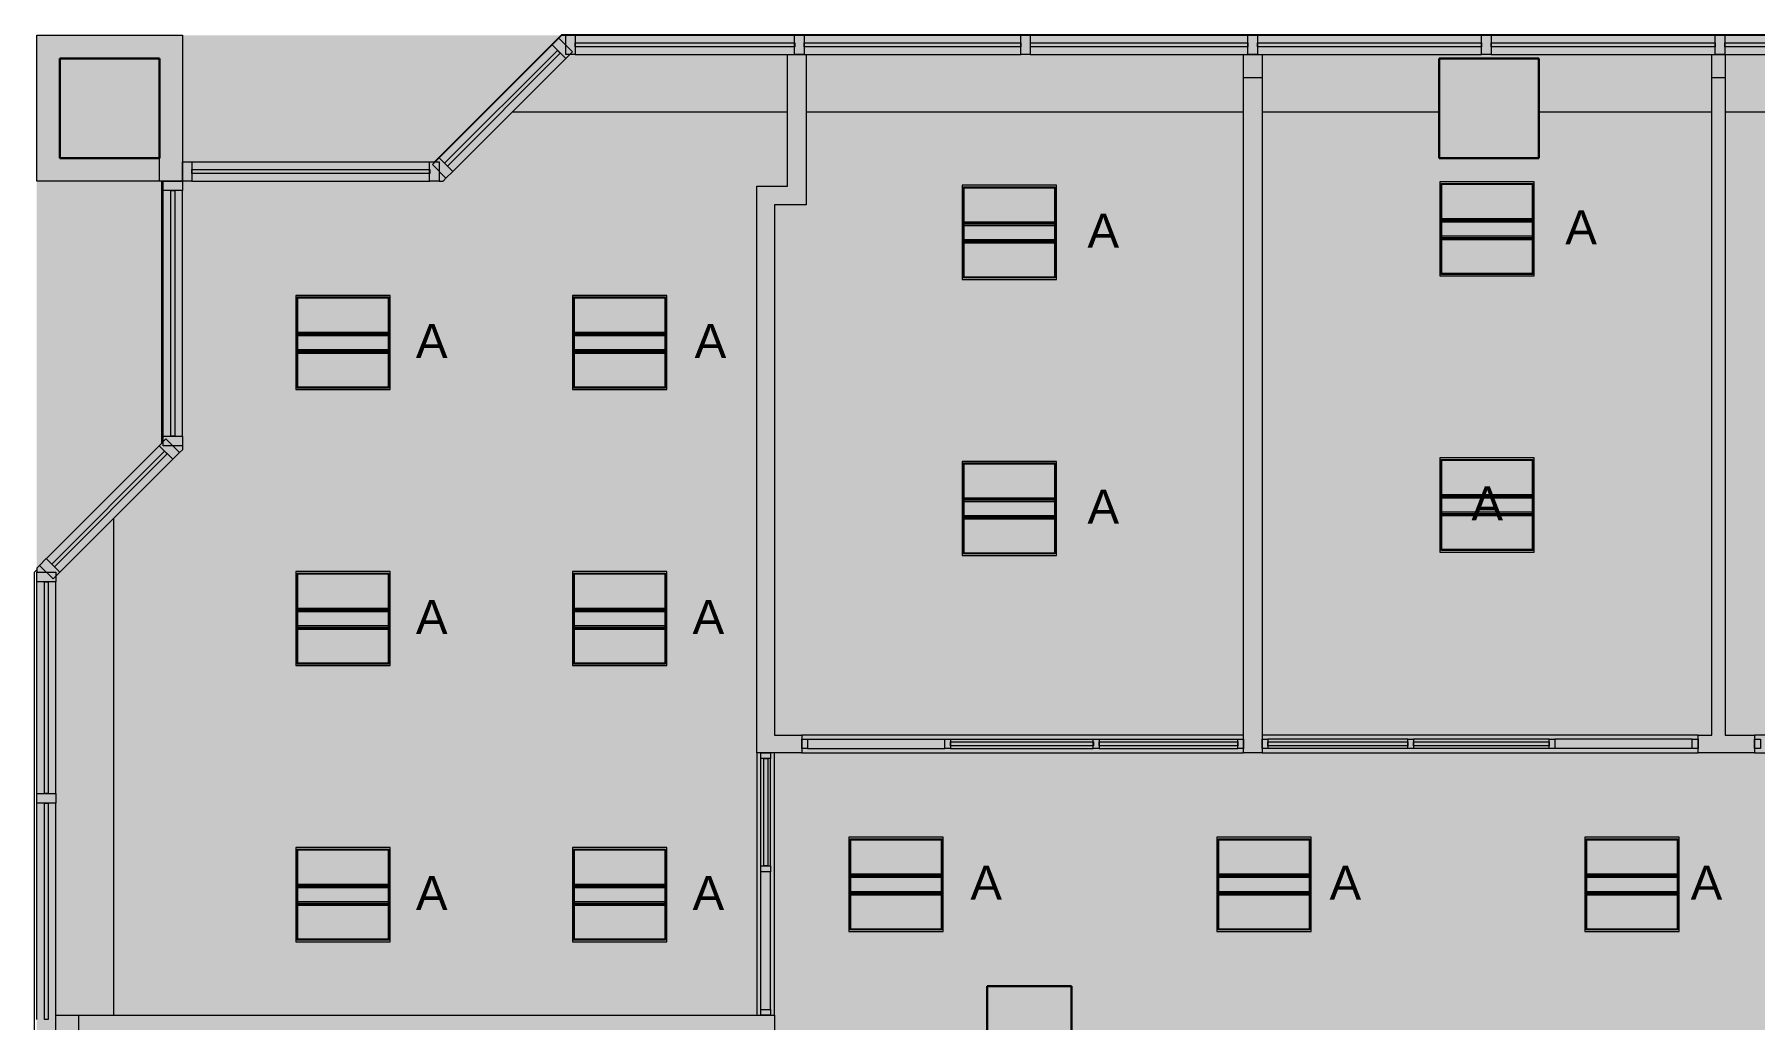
# Model space of a CAD drawing. Header units: inches. Extents: x -1196 to 1003, y -7097 to -4899.
# Drawn here: x -1195.7 to -746.8, y -5156 to -4899 of the extents above; entities that cross this region are included whole.
import ezdxf

# ---------------------------------------------------------------- set-up
doc = ezdxf.new("R2010")
doc.units = ezdxf.units.IN
doc.header["$MEASUREMENT"] = 0
for name, color, linetype, lineweight in [('A-CLNG', 13, 'Continuous', 13), ('A-DETL-GENF', 92, 'Continuous', 9), ('A-FLOR', 192, 'Continuous', 13), ('A-GLAZ-CURT', 52, 'Continuous', 9), ('A-GLAZ-CWMG', 51, 'Continuous', 9), ('A-WALL', 113, 'Continuous', 9), ('E-LITE-EQPM', 33, 'Continuous', 9), ('E-LITE-EQPM-IDEN', 33, 'Continuous', 9), ('I-WALL', 2, 'Continuous', 9), ('S-COLS', 52, 'Continuous', 9)]:
    doc.layers.add(name, color=color, linetype=linetype, lineweight=lineweight)
doc.styles.add('Arial', font='arial.ttf', dxfattribs={"height": 8.851796})

# ---------------------------------------------------------------- blocks, each defined once
blk = doc.blocks.new('Concrete-Rectangular-Column - 24 X 24-5087837-FIRST FLOOR RCP')
at = {"layer": 'S-COLS', "lineweight": 30}
for p, q in [((-11, 11), (11, 11)), ((-11, -11), (-11, 11)), ((11, 11), (11, -11)), ((11, -11), (-11, -11))]:
    blk.add_line(p, q, dxfattribs=at)
blk = doc.blocks.new('Concrete-Rectangular-Column - 24 X 22-5089889-FIRST FLOOR RCP')
at = {"layer": 'S-COLS', "lineweight": 30}
for p, q in [((-13, 13), (13, 13)), ((-13, -13), (-13, 13)), ((13, 13), (13, -13)), ((13, -13), (-13, -13))]:
    blk.add_line(p, q, dxfattribs=at)
blk = doc.blocks.new('System Panel - Glazed-5269469-FIRST FLOOR RCP')
at = {"layer": 'A-GLAZ-CURT', "lineweight": 13}
for p, q in [((-20.83, -0.5), (-20.83, 0.5)), ((-20.83, 0.5), (20.83, 0.5)), ((20.83, 0.5), (20.83, -0.5)), ((20.83, -0.5), (-20.83, -0.5))]:
    blk.add_line(p, q, dxfattribs=at)
blk = doc.blocks.new('System Panel - Glazed-5269535-FIRST FLOOR RCP')
at = {"layer": 'A-GLAZ-CURT', "lineweight": 13}
for p, q in [((-32.02, -0.5), (-32.02, 0.5)), ((-32.02, 0.5), (32.02, 0.5)), ((32.02, 0.5), (32.02, -0.5)), ((32.02, -0.5), (-32.02, -0.5))]:
    blk.add_line(p, q, dxfattribs=at)
blk = doc.blocks.new('System Panel - Glazed-5271167-FIRST FLOOR RCP')
at = {"layer": 'A-GLAZ-CURT', "lineweight": 13}
for p, q in [((-31.02, -0.5), (-31.02, 0.5)), ((-31.02, 0.5), (31.02, 0.5)), ((31.02, 0.5), (31.02, -0.5)), ((31.02, -0.5), (-31.02, -0.5))]:
    blk.add_line(p, q, dxfattribs=at)
blk = doc.blocks.new('System Panel - Glazed-V5-FIRST FLOOR RCP')
at = {"layer": 'A-GLAZ-CURT', "lineweight": 13}
for p, q in [((-28.625, -0.5), (-28.625, 0.5)), ((-28.625, 0.5), (28.625, 0.5)), ((28.625, 0.5), (28.625, -0.5)), ((28.625, -0.5), (-28.625, -0.5))]:
    blk.add_line(p, q, dxfattribs=at)
blk = doc.blocks.new('Rectangular Mullion - 2_5_ x 5_ rectangular-5269406-FIRST FLOOR RCP')
at = {"layer": 'A-GLAZ-CWMG', "lineweight": 20}
for p, q in [((-2.5, 2.5), (0, 2.5)), ((-2.5, -2.5), (-2.5, 2.5)), ((0, 2.5), (0, -2.5)), ((0, -2.5), (-2.5, -2.5))]:
    blk.add_line(p, q, dxfattribs=at)
blk = doc.blocks.new('Rectangular Mullion - 2_5_ x 5_ rectangular-5269405-FIRST FLOOR RCP')
at = {"layer": 'A-GLAZ-CWMG', "lineweight": 20}
for p, q in [((0, 2.5), (-2.5, 2.5)), ((-2.5, 2.5), (-2.5, -2.5)), ((0, -2.5), (0, 2.5)), ((-2.5, -2.5), (0, -2.5))]:
    blk.add_line(p, q, dxfattribs=at)
blk = doc.blocks.new('Rectangular Mullion - 2_5_ x 5_ rectangular-4881012-FIRST FLOOR RCP')
at = {"layer": 'A-GLAZ-CWMG'}
for p, q in [((-95.1, -4905.31), (-65.63, -4934.78)), ((-91.56, -4901.78), (-62.1, -4931.24))]:
    blk.add_line(p, q, dxfattribs=at)
blk = doc.blocks.new('Rectangular Mullion - 2_5_ x 5_ rectangular-4881016-FIRST FLOOR RCP')
at = {"layer": 'A-GLAZ-CWMG'}
for p, q in [((-59.6, -4932.28), (2.44, -4932.28)), ((-59.6, -4937.28), (2.44, -4937.28))]:
    blk.add_line(p, q, dxfattribs=at)
blk = doc.blocks.new('Rectangular Mullion - 2_5_ x 5_ rectangular-4881059-FIRST FLOOR RCP')
at = {"layer": 'A-GLAZ-CWMG'}
for p, q in [((-1162.06, -5003.81), (-1162.06, -4939.78)), ((-1157.06, -5003.81), (-1157.06, -4939.78))]:
    blk.add_line(p, q, dxfattribs=at)
blk = doc.blocks.new('Rectangular Mullion - 2_5_ x 5_ rectangular-4899277-FIRST FLOOR RCP')
at = {"layer": 'A-GLAZ-CWMG'}
for p, q in [((-1195.06, -5097.03), (-1195.06, -5041.81)), ((-1190.06, -5097.03), (-1190.06, -5041.81))]:
    blk.add_line(p, q, dxfattribs=at)
blk = doc.blocks.new('System Panel - Glazed-5269407-FIRST FLOOR RCP')
at = {"layer": 'A-GLAZ-CURT', "lineweight": 13}
for p, q in [((-28.25, -0.5), (-28.25, 0.5)), ((-28.25, 0.5), (28.25, 0.5)), ((28.25, 0.5), (28.25, -0.5)), ((28.25, -0.5), (-28.25, -0.5))]:
    blk.add_line(p, q, dxfattribs=at)
blk = doc.blocks.new('Rectangular Mullion - 2_5_ x 5_ rectangular-4899242-FIRST FLOOR RCP')
at = {"layer": 'A-GLAZ-CWMG'}
for p, q in [((-1054.53, -4899.28), (-997.28, -4899.28)), ((-1054.53, -4904.28), (-999.13, -4904.28))]:
    blk.add_line(p, q, dxfattribs=at)
blk = doc.blocks.new('System Panel - Glazed-5271093-FIRST FLOOR RCP')
at = {"layer": 'A-GLAZ-CURT', "lineweight": 13}
for p, q in [((-28.375, -0.5), (-28.375, 0.5)), ((-28.375, 0.5), (28.375, 0.5)), ((28.375, 0.5), (28.375, -0.5)), ((28.375, -0.5), (-28.375, -0.5))]:
    blk.add_line(p, q, dxfattribs=at)
blk = doc.blocks.new('Rectangular Mullion - 2_5_ x 5_ rectangular-4899281-FIRST FLOOR RCP')
at = {"layer": 'A-GLAZ-CWMG'}
for p, q in [((-994.78, -4899.28), (-938.28, -4899.28)), ((-994.26, -4904.28), (-938.28, -4904.28))]:
    blk.add_line(p, q, dxfattribs=at)
blk = doc.blocks.new('System Panel - Glazed-5271094-FIRST FLOOR RCP')
at = {"layer": 'A-GLAZ-CURT', "lineweight": 13}
for p, q in [((-29.25, -0.5), (-29.25, 0.5)), ((-29.25, 0.5), (29.25, 0.5)), ((29.25, 0.5), (29.25, -0.5)), ((29.25, -0.5), (-29.25, -0.5))]:
    blk.add_line(p, q, dxfattribs=at)
blk = doc.blocks.new('Rectangular Mullion - 2_5_ x 5_ rectangular-4899311-FIRST FLOOR RCP')
at = {"layer": 'A-GLAZ-CWMG'}
for p, q in [((-935.78, -4899.28), (-879.03, -4899.28)), ((-935.78, -4904.28), (-880.15, -4904.28))]:
    blk.add_line(p, q, dxfattribs=at)
blk = doc.blocks.new('Rectangular Mullion - 2_5_ x 5_ rectangular-4899080-FIRST FLOOR RCP')
at = {"layer": 'A-GLAZ-CWMG'}
for p, q in [((-876.53, -4899.28), (-818.03, -4899.28)), ((-875.28, -4904.28), (-818.03, -4904.28))]:
    blk.add_line(p, q, dxfattribs=at)
blk = doc.blocks.new('System Panel - Glazed-5271095-FIRST FLOOR RCP')
at = {"layer": 'A-GLAZ-CURT', "lineweight": 13}
for p, q in [((-29.125, -0.5), (-29.125, 0.5)), ((-29.125, 0.5), (29.125, 0.5)), ((29.125, 0.5), (29.125, -0.5)), ((29.125, -0.5), (-29.125, -0.5))]:
    blk.add_line(p, q, dxfattribs=at)
blk = doc.blocks.new('Rectangular Mullion - 2_5_ x 5_ rectangular-V15-FIRST FLOOR RCP')
at = {"layer": 'A-GLAZ-CWMG'}
for p, q in [((-815.53, -4899.28), (-757.03, -4899.28)), ((-815.53, -4904.28), (-757.92, -4904.28))]:
    blk.add_line(p, q, dxfattribs=at)
blk = doc.blocks.new('Rectangular Mullion - 2_5_ x 5_ rectangular-4899085-FIRST FLOOR RCP')
at = {"layer": 'A-GLAZ-CWMG'}
for p, q in [((-754.53, -4899.28), (-696.28, -4899.28)), ((-754.42, -4904.28), (-696.28, -4904.28))]:
    blk.add_line(p, q, dxfattribs=at)
blk = doc.blocks.new('System Panel - Glazed-5269410-FIRST FLOOR RCP')
at = {"layer": 'A-GLAZ-CURT', "lineweight": 13}
for p, q in [((-28.23, -0.5), (-28.23, 0.5)), ((-28.23, 0.5), (28.23, 0.5)), ((28.23, 0.5), (28.23, -0.5)), ((28.23, -0.5), (-28.23, -0.5))]:
    blk.add_line(p, q, dxfattribs=at)
blk = doc.blocks.new('System Panel - Glazed-5269411-FIRST FLOOR RCP')
at = {"layer": 'A-GLAZ-CURT', "lineweight": 13}
for p, q in [((-27.61, -0.5), (-27.61, 0.5)), ((-27.61, 0.5), (27.61, 0.5)), ((27.61, 0.5), (27.61, -0.5)), ((27.61, -0.5), (-27.61, -0.5))]:
    blk.add_line(p, q, dxfattribs=at)
blk = doc.blocks.new('Rectangular Mullion - 2_5_ x 5_ rectangular-4899287-FIRST FLOOR RCP')
at = {"layer": 'A-GLAZ-CWMG'}
for p, q in [((-1195.06, -5155.99), (-1195.06, -5099.53)), ((-1190.06, -5154.83), (-1190.06, -5099.53))]:
    blk.add_line(p, q, dxfattribs=at)
blk = doc.blocks.new('Rectangular Mullion - 2_5_ x 5_ rectangular-5269403-FIRST FLOOR RCP')
at = {"layer": 'A-GLAZ-CWMG', "lineweight": 20}
for p, q in [((1.25, 2.5), (-1.25, 2.5)), ((-1.25, 2.5), (-1.25, -2.5)), ((1.25, -2.5), (1.25, 2.5)), ((-1.25, -2.5), (1.25, -2.5))]:
    blk.add_line(p, q, dxfattribs=at)
blk = doc.blocks.new('Rectangular Mullion - 1_5_ x 2_5_ rectangular-5299773-FIRST FLOOR RCP')
at = {"layer": 'A-GLAZ-CWMG', "lineweight": 20}
for p, q in [((-1.5, 1.25), (0, 1.25)), ((-1.5, -1.25), (-1.5, 1.25)), ((0, 1.25), (0, -1.25)), ((0, -1.25), (-1.5, -1.25))]:
    blk.add_line(p, q, dxfattribs=at)
blk = doc.blocks.new('System Panel - Glazed-5266790-FIRST FLOOR RCP')
at = {"layer": 'A-GLAZ-CURT', "lineweight": 13}
for p, q in [((-17.6875, -0.5), (-17.6875, 0.5)), ((-17.6875, 0.5), (17.6875, 0.5)), ((17.6875, 0.5), (17.6875, -0.5)), ((17.6875, -0.5), (-17.6875, -0.5))]:
    blk.add_line(p, q, dxfattribs=at)
blk = doc.blocks.new('System Panel - Glazed-4931236-FIRST FLOOR RCP')
at = {"layer": 'A-GLAZ-CURT', "lineweight": 13}
for p, q in [((-18.24, -0.5), (-18.24, 0.5)), ((-18.24, 0.5), (18.24, 0.5)), ((18.24, 0.5), (18.24, -0.5)), ((18.24, -0.5), (-18.24, -0.5))]:
    blk.add_line(p, q, dxfattribs=at)
blk = doc.blocks.new('Rectangular Mullion - 1_5_ x 2_5_ rectangular-5299767-FIRST FLOOR RCP')
at = {"layer": 'A-GLAZ-CWMG', "lineweight": 20}
for p, q in [((-1.5, 1.25), (0, 1.25)), ((-1.5, -1.25), (-1.5, 1.25)), ((0, 1.25), (0, -1.25)), ((0, -1.25), (-1.5, -1.25))]:
    blk.add_line(p, q, dxfattribs=at)
blk = doc.blocks.new('Rectangular Mullion - 1_5_ x 2_5_ rectangular-5299765-FIRST FLOOR RCP')
at = {"layer": 'A-GLAZ-CWMG', "lineweight": 20}
for p, q in [((0.75, 1.25), (-0.75, 1.25)), ((-0.75, 1.25), (-0.75, -1.25)), ((0.75, -1.25), (0.75, 1.25)), ((-0.75, -1.25), (0.75, -1.25))]:
    blk.add_line(p, q, dxfattribs=at)
blk = doc.blocks.new('Rectangular Mullion - 1_5_ x 2_5_ rectangular-4931234-FIRST FLOOR RCP')
at = {"layer": 'A-GLAZ-CWMG'}
for p, q in [((-837.3, -5082.83), (-873.78, -5082.83)), ((-837.3, -5085.33), (-873.78, -5085.33))]:
    blk.add_line(p, q, dxfattribs=at)
blk = doc.blocks.new('Rectangular Mullion - 1_5_ x 2_5_ rectangular-5266786-FIRST FLOOR RCP')
at = {"layer": 'A-GLAZ-CWMG'}
for p, q in [((-563.46, -5082.83), (-598.84, -5082.83)), ((-563.46, -5085.33), (-598.84, -5085.33))]:
    blk.add_line(p, q, dxfattribs=at)
blk = doc.blocks.new('Rectangular Mullion - 1_5_ x 2_5_ rectangular-5266787-FIRST FLOOR RCP')
at = {"layer": 'A-GLAZ-CWMG'}
for p, q in [((-526.09, -5082.83), (-561.96, -5082.83)), ((-526.09, -5085.33), (-561.96, -5085.33))]:
    blk.add_line(p, q, dxfattribs=at)
blk = doc.blocks.new('Rectangular Mullion - 1_5_ x 2_5_ rectangular-5299768-FIRST FLOOR RCP')
at = {"layer": 'A-GLAZ-CWMG', "lineweight": 20}
for p, q in [((0, 1.25), (-1.5, 1.25)), ((-1.5, 1.25), (-1.5, -1.25)), ((0, -1.25), (0, 1.25)), ((-1.5, -1.25), (0, -1.25))]:
    blk.add_line(p, q, dxfattribs=at)
blk = doc.blocks.new('Rectangular Mullion - 1_5_ x 2_5_ rectangular-5266208-FIRST FLOOR RCP')
at = {"layer": 'A-GLAZ-CWMG'}
for p, q in [((-993.93, -5082.83), (-958.09, -5082.83)), ((-993.93, -5085.33), (-958.09, -5085.33))]:
    blk.add_line(p, q, dxfattribs=at)
blk = doc.blocks.new('Rectangular Mullion - 1_5_ x 2_5_ rectangular-5267472-FIRST FLOOR RCP')
at = {"layer": 'A-GLAZ-CWMG'}
for p, q in [((-956.59, -5082.83), (-919.34, -5082.83)), ((-956.59, -5085.33), (-919.34, -5085.33))]:
    blk.add_line(p, q, dxfattribs=at)
blk = doc.blocks.new('Rectangular Mullion - 1_5_ x 2_5_ rectangular-4930081-FIRST FLOOR RCP')
at = {"layer": 'A-GLAZ-CWMG'}
for p, q in [((-917.84, -5082.83), (-881.65, -5082.83)), ((-917.84, -5085.33), (-881.65, -5085.33))]:
    blk.add_line(p, q, dxfattribs=at)
blk = doc.blocks.new('System Panel - Glazed-5267475-FIRST FLOOR RCP')
at = {"layer": 'A-GLAZ-CURT', "lineweight": 13}
for p, q in [((-18.625, -0.5), (-18.625, 0.5)), ((-18.625, 0.5), (18.625, 0.5)), ((18.625, 0.5), (18.625, -0.5)), ((18.625, -0.5), (-18.625, -0.5))]:
    blk.add_line(p, q, dxfattribs=at)
blk = doc.blocks.new('System Panel - Glazed-4930083-FIRST FLOOR RCP')
at = {"layer": 'A-GLAZ-CURT', "lineweight": 13}
for p, q in [((-18.09375, -0.5), (-18.09375, 0.5)), ((-18.09375, 0.5), (18.09375, 0.5)), ((18.09375, 0.5), (18.09375, -0.5)), ((18.09375, -0.5), (-18.09375, -0.5))]:
    blk.add_line(p, q, dxfattribs=at)
blk = doc.blocks.new('Rectangular Mullion - 1_5_ x 2_5_ rectangular-5299771-FIRST FLOOR RCP')
at = {"layer": 'A-GLAZ-CWMG', "lineweight": 20}
for p, q in [((0.75, 1.25), (-0.75, 1.25)), ((-0.75, 1.25), (-0.75, -1.25)), ((0.75, -1.25), (0.75, 1.25)), ((-0.75, -1.25), (0.75, -1.25))]:
    blk.add_line(p, q, dxfattribs=at)
blk = doc.blocks.new('Rectangular Mullion - 1_5_ x 2_5_ rectangular-5299774-FIRST FLOOR RCP')
at = {"layer": 'A-GLAZ-CWMG', "lineweight": 20}
for p, q in [((0, 1.25), (-1.5, 1.25)), ((-1.5, 1.25), (-1.5, -1.25)), ((0, -1.25), (0, 1.25)), ((-1.5, -1.25), (0, -1.25))]:
    blk.add_line(p, q, dxfattribs=at)
blk = doc.blocks.new('Rectangular Mullion - 1_5_ x 2_5_ rectangular-5267800-FIRST FLOOR RCP')
at = {"layer": 'A-GLAZ-CWMG'}
for p, q in [((-1006.07, -5115.92), (-1006.07, -5087.89)), ((-1003.57, -5115.92), (-1003.57, -5087.89))]:
    blk.add_line(p, q, dxfattribs=at)
blk = doc.blocks.new('Rectangular Mullion - 1_5_ x 2_5_ rectangular-5299798-FIRST FLOOR RCP')
at = {"layer": 'A-GLAZ-CWMG', "lineweight": 20}
for p, q in [((-1.5, 1.25), (0, 1.25)), ((-1.5, -1.25), (-1.5, 1.25)), ((0, 1.25), (0, -1.25)), ((0, -1.25), (-1.5, -1.25))]:
    blk.add_line(p, q, dxfattribs=at)
blk = doc.blocks.new('Rectangular Mullion - 1_5_ x 2_5_ rectangular-5267801-FIRST FLOOR RCP')
at = {"layer": 'A-GLAZ-CWMG'}
for p, q in [((-1006.07, -5153.33), (-1006.07, -5117.42)), ((-1003.57, -5153.33), (-1003.57, -5117.42))]:
    blk.add_line(p, q, dxfattribs=at)
blk = doc.blocks.new('System Panel - Glazed-5267805-FIRST FLOOR RCP')
at = {"layer": 'A-GLAZ-CURT', "lineweight": 13}
for p, q in [((-14.02, -0.5), (-14.02, 0.5)), ((-14.02, 0.5), (14.02, 0.5)), ((14.02, 0.5), (14.02, -0.5)), ((14.02, -0.5), (-14.02, -0.5))]:
    blk.add_line(p, q, dxfattribs=at)
blk = doc.blocks.new('Rectangular Mullion - 1_5_ x 2_5_ rectangular-5299799-FIRST FLOOR RCP')
at = {"layer": 'A-GLAZ-CWMG', "lineweight": 20}
for p, q in [((0, 1.25), (-1.5, 1.25)), ((-1.5, 1.25), (-1.5, -1.25)), ((0, -1.25), (0, 1.25)), ((-1.5, -1.25), (0, -1.25))]:
    blk.add_line(p, q, dxfattribs=at)
blk = doc.blocks.new('Rectangular Mullion - 1_5_ x 2_5_ rectangular-5299796-FIRST FLOOR RCP')
at = {"layer": 'A-GLAZ-CWMG', "lineweight": 20}
for p, q in [((0.75, 1.25), (-0.75, 1.25)), ((-0.75, 1.25), (-0.75, -1.25)), ((0.75, -1.25), (0.75, 1.25)), ((-0.75, -1.25), (0.75, -1.25))]:
    blk.add_line(p, q, dxfattribs=at)
blk = doc.blocks.new('L-Recessed-Axis-Plano - 2 X 2-4550865-FIRST FLOOR RCP')
at = {"layer": 'E-LITE-EQPM'}
for p, q in [((11.91, 11.87), (-11.91, 11.87)), ((-11.91, 11.87), (-11.91, -11.88)), ((-11.88, -11.56), (-11.88, 11.56)), ((-11.88, 11.56), (11.87, 11.56)), ((11.87, 11.56), (11.87, -11.56)), ((11.91, -11.88), (11.91, 11.87)), ((-11.88, 2.74), (11.87, 2.74)), ((11.87, 2.51), (-11.88, 2.51)), ((-11.88, 2.3), (11.87, 2.3)), ((-11.88, 2.2), (11.87, 2.2)), ((-11.88, 1.83), (11.87, 1.83)), ((-11.88, -1.83), (11.87, -1.83)), ((-11.88, -2.2), (11.87, -2.2)), ((-11.88, -2.3), (11.87, -2.3)), ((-11.88, -2.51), (11.87, -2.51)), ((-11.88, -2.74), (11.87, -2.74)), ((-11.91, -11.88), (11.91, -11.88)), ((11.87, -11.56), (-11.88, -11.56))]:
    blk.add_line(p, q, dxfattribs=at)

msp = doc.modelspace()

# ---------------------------------------------------------------- hatches: boundary and pattern name
at = {"layer": 'A-DETL-GENF'}
h = msp.add_hatch(color=253, dxfattribs=at)
h.paths.add_polyline_path([(-96.31, -7097.28), (1002.44, -7097.28), (1002.44, -5859.78), (322.42, -5859.78), (322.44, -6330.92), (683.59, -6330.92), (683.59, -6624.92), (559.5, -6624.92), (559.5, -6380.94), (274.94, -6380.94), (274.94, -6852.28), (-475.06, -6852.28), (-475.06, -7097.28), (-115.06, -7097.28)], flags=0)
h.paths.add_polyline_path([(607.07, -6718.44), (607.07, -6718.44), (607.07, -6718.11)], flags=0)
h.paths.add_polyline_path([(703.07, -6718.44), (703.07, -6718.44), (703.07, -6718.11)], flags=0)
h.paths.add_polyline_path([(415.07, -6718.44), (415.07, -6718.44), (415.07, -6718.11)], flags=0)
h.paths.add_polyline_path([(511.07, -6718.44), (511.07, -6718.44), (511.07, -6718.11)], flags=0)
h.paths.add_polyline_path([(319.07, -6718.44), (319.07, -6718.44), (319.07, -6718.11)], flags=0)
h.paths.add_polyline_path([(481.7, -6462.6), (481.7, -6462.6), (481.7, -6461.7)], flags=0)
h.paths.add_polyline_path([(-1005.67, -6377.88), (-1002.51, -6377.88), (-1002.51, -6251.58), (-715.06, -6251.58), (-715.06, -5622.4), (-875.59, -5622.4), (-875.59, -5364.35), (-276.76, -5364.35), (-276.76, -5627.86), (-149.01, -5627.86), (-149.01, -5748.71), (-83.94, -5813.77), (-83.92, -5862.8), (39.67, -5862.8), (154.2, -5748.27), (42.44, -5636.51), (42.44, -4899.28), (-1195.06, -4899.28), (-1195.06, -6377.88), (-1157.23, -6377.88)], flags=0)
h.paths.add_polyline_path([(703.45, -6310.98), (703.45, -6310.98), (703.45, -6310.76)], flags=0)
h.paths.add_polyline_path([(703.48, -6140.42), (703.48, -6140.42), (703.48, -6139.81)], flags=0)
h.paths.add_polyline_path([(-249.39, -5477.1), (-249.39, -5477.1), (-249.39, -5476.71)], flags=0)

# ---------------------------------------------------------------- linework, layer by layer
at = {"layer": 'A-CLNG'}
for p, q in [((-999.13, -4919.28), (-1070.99, -4919.28)), ((-880.15, -4919.28), (-994.26, -4919.28)), ((-829.06, -4919.28), (-875.28, -4919.28)), ((-757.92, -4919.28), (-803.06, -4919.28)), ((-638.12, -4919.28), (-754.42, -4919.28)), ((-1090.03, -4937.28), (-1088.99, -4937.28)), ((-1088.99, -4937.28), (-1088.26, -4936.54)), ((-804.27, -4937.48), (-828.89, -4937.48)), ((-828.89, -4937.48), (-828.89, -4962.05)), ((-804.27, -4962.05), (-804.27, -4937.48)), ((-928.96, -4938.39), (-953.58, -4938.39)), ((-953.58, -4938.39), (-953.58, -4962.95)), ((-928.96, -4962.95), (-928.96, -4938.39)), ((-953.58, -4962.95), (-928.96, -4962.95)), ((-828.89, -4962.05), (-804.27, -4962.05)), ((-1102.84, -4967.12), (-1127.47, -4967.12)), ((-1127.47, -4967.12), (-1127.47, -4991.68)), ((-1102.84, -4991.68), (-1102.84, -4967.12)), ((-1030.65, -4967.12), (-1055.28, -4967.12)), ((-1055.28, -4967.12), (-1055.28, -4991.68)), ((-1030.65, -4991.68), (-1030.65, -4967.12)), ((-1127.47, -4991.68), (-1102.84, -4991.68)), ((-1055.28, -4991.68), (-1030.65, -4991.68)), ((-804.27, -5009.48), (-828.89, -5009.48)), ((-828.89, -5009.48), (-828.89, -5034.05)), ((-804.27, -5034.05), (-804.27, -5009.48)), ((-928.96, -5010.39), (-953.58, -5010.39)), ((-953.58, -5010.39), (-953.58, -5034.95)), ((-928.96, -5034.95), (-928.96, -5010.39)), ((-1175.06, -5025.35), (-1175.06, -5154.83)), ((-953.58, -5034.95), (-928.96, -5034.95)), ((-828.89, -5034.05), (-804.27, -5034.05)), ((-1102.84, -5039.12), (-1127.47, -5039.12)), ((-1127.47, -5039.12), (-1127.47, -5063.68)), ((-1102.84, -5063.68), (-1102.84, -5039.12)), ((-1030.65, -5039.12), (-1055.28, -5039.12)), ((-1055.28, -5039.12), (-1055.28, -5063.68)), ((-1030.65, -5063.68), (-1030.65, -5039.12)), ((-1127.47, -5063.68), (-1102.84, -5063.68)), ((-1055.28, -5063.68), (-1030.65, -5063.68)), ((-1102.84, -5111.12), (-1127.47, -5111.12)), ((-1127.47, -5111.12), (-1127.47, -5135.68)), ((-1102.84, -5135.68), (-1102.84, -5111.12)), ((-1030.65, -5111.12), (-1055.28, -5111.12)), ((-1055.28, -5111.12), (-1055.28, -5135.68)), ((-1030.65, -5135.68), (-1030.65, -5111.12)), ((-958.49, -5108.44), (-983.11, -5108.44)), ((-983.11, -5108.44), (-983.11, -5133.01)), ((-958.49, -5133.01), (-958.49, -5108.44)), ((-862.49, -5108.44), (-887.11, -5108.44)), ((-887.11, -5108.44), (-887.11, -5133.01)), ((-862.49, -5133.01), (-862.49, -5108.44)), ((-766.49, -5108.44), (-791.11, -5108.44)), ((-791.11, -5108.44), (-791.11, -5133.01)), ((-766.49, -5133.01), (-766.49, -5108.44)), ((-983.11, -5133.01), (-958.49, -5133.01)), ((-887.11, -5133.01), (-862.49, -5133.01)), ((-791.11, -5133.01), (-766.49, -5133.01)), ((-1127.47, -5135.68), (-1102.84, -5135.68)), ((-1055.28, -5135.68), (-1030.65, -5135.68))]:
    msp.add_line(p, q, dxfattribs=at)
at = {"layer": 'A-FLOR'}
for p, q in [((-1091.28, -4932.28), (-1058.04, -4899.04)), ((-1058.04, -4899.04), (-92.36, -4899.04)), ((-1162.43, -5005.65), (-1162.43, -4937.28)), ((-1195.66, -5039.31), (-1195.06, -5038.71)), ((-1195.66, -5877.24), (-1195.66, -5039.31))]:
    msp.add_line(p, q, dxfattribs=at)
at = {"layer": 'A-WALL', "lineweight": 13}
for p, q in [((-1195.06, -4899.28), (-1157.06, -4899.28)), ((-1195.06, -4937.28), (-1195.06, -4899.28)), ((-1157.06, -4899.28), (-1157.06, -4937.28)), ((-999.13, -4938.64), (-999.13, -4904.28)), ((-999.13, -4904.28), (-994.26, -4904.28)), ((-994.26, -4904.28), (-994.26, -4943.52)), ((-880.15, -5086.39), (-880.15, -4904.28)), ((-880.15, -4904.28), (-875.28, -4904.28)), ((-875.28, -4904.28), (-875.28, -5086.39)), ((-880.15, -4910.28), (-875.28, -4910.28)), ((-1163.06, -4937.28), (-1163.06, -4931.28)), ((-1157.06, -4937.28), (-1195.06, -4937.28)), ((-1007.13, -5086.39), (-1007.13, -4938.64)), ((-1007.13, -4938.64), (-999.13, -4938.64)), ((-994.26, -4943.52), (-1002.51, -4943.52)), ((-1002.51, -4943.52), (-1002.51, -5081.77)), ((-1002.51, -5081.77), (-995.43, -5081.77)), ((-995.43, -5081.77), (-995.43, -5086.39)), ((-761.55, -5086.39), (-761.55, -5081.77)), ((-761.55, -5081.77), (-757.92, -5081.77)), ((-754.42, -5081.77), (-746.78, -5081.77)), ((-746.78, -5081.77), (-746.78, -5086.39)), ((-995.43, -5086.39), (-1007.13, -5086.39)), ((-875.28, -5086.39), (-880.15, -5086.39)), ((-746.78, -5086.39), (-761.55, -5086.39)), ((-1190.06, -5154.83), (-1002.51, -5154.83)), ((-1190.06, -5159.7), (-1190.06, -5154.83)), ((-1184.06, -5159.7), (-1184.06, -5154.83)), ((-1002.51, -5154.83), (-1002.51, -5159.7))]:
    msp.add_line(p, q, dxfattribs=at)
at = {"layer": 'A-WALL'}
for p, q in [((-880.15, -5081.77), (-995.43, -5081.77)), ((-761.55, -5081.77), (-875.28, -5081.77)), ((-638.12, -5081.77), (-746.78, -5081.77)), ((-1007.13, -5086.39), (-1007.13, -5154.83)), ((-1002.51, -5154.83), (-1002.51, -5086.39)), ((-995.43, -5086.39), (-880.15, -5086.39)), ((-875.28, -5086.39), (-761.55, -5086.39)), ((-746.78, -5086.39), (-638.12, -5086.39))]:
    msp.add_line(p, q, dxfattribs=at)
at = {"layer": 'I-WALL'}
for p, q in [((-1058.06, -4899.28), (-1058.79, -4900.01)), ((-1058.06, -4899.28), (-1057.03, -4899.28)), ((-1157.79, -5008.08), (-1157.06, -5007.35)), ((-1157.06, -5006.31), (-1157.06, -5007.35)), ((-1195.06, -5038.28), (-1194.33, -5037.54)), ((-1195.06, -5038.28), (-1195.06, -5039.31))]:
    msp.add_line(p, q, dxfattribs=at)
at = {"layer": 'I-WALL', "lineweight": 13}
for p, q in [((-757.92, -5081.77), (-757.92, -4904.28)), ((-757.92, -4904.28), (-754.42, -4904.28)), ((-754.42, -4904.28), (-754.42, -5081.77)), ((-757.92, -4910.28), (-754.42, -4910.28))]:
    msp.add_line(p, q, dxfattribs=at)

# ---------------------------------------------------------------- block references
at = {"layer": 'A-GLAZ-CURT'}
for name, p in [('System Panel - Glazed-V5-FIRST FLOOR RCP', (-1025.9, -4901.78)), ('System Panel - Glazed-5269407-FIRST FLOOR RCP', (-966.53, -4901.78)), ('System Panel - Glazed-5271093-FIRST FLOOR RCP', (-907.4, -4901.78)), ('System Panel - Glazed-5271094-FIRST FLOOR RCP', (-847.28, -4901.78)), ('System Panel - Glazed-5271094-FIRST FLOOR RCP', (-786.28, -4901.78)), ('System Panel - Glazed-5271095-FIRST FLOOR RCP', (-725.4, -4901.78)), ('System Panel - Glazed-5271167-FIRST FLOOR RCP', (-1123.54, -4934.78)), ('System Panel - Glazed-5267475-FIRST FLOOR RCP', (-937.96, -5084.08)), ('System Panel - Glazed-4930083-FIRST FLOOR RCP', (-899.75, -5084.08))]:
    msp.add_blockref(name, p, dxfattribs=at)
for name, p, rotation in [('System Panel - Glazed-5269469-FIRST FLOOR RCP', (-1073.53, -4918.28), 45), ('System Panel - Glazed-5269535-FIRST FLOOR RCP', (-1159.56, -4971.79), 89.99999999999986), ('System Panel - Glazed-5269469-FIRST FLOOR RCP', (-1176.06, -5022.81), 44.9999999999997), ('System Panel - Glazed-5269411-FIRST FLOOR RCP', (-1192.56, -5069.42), 89.99999999999991), ('System Panel - Glazed-4931236-FIRST FLOOR RCP', (-855.54, -5084.08), 180), ('System Panel - Glazed-5266790-FIRST FLOOR RCP', (-818.12, -5084.08), 180), ('System Panel - Glazed-5267805-FIRST FLOOR RCP', (-1004.82, -5101.91), 90.00000000000007), ('System Panel - Glazed-5269410-FIRST FLOOR RCP', (-1192.56, -5127.76), 89.99999999999991)]:
    msp.add_blockref(name, p, dxfattribs=dict(at, rotation=rotation))
at = {"layer": 'A-GLAZ-CWMG', "extrusion": (0, 0, -1)}
for name, p, rotation in [('Rectangular Mullion - 2_5_ x 5_ rectangular-5269405-FIRST FLOOR RCP', (1057.03, -4901.78), 135), ('Rectangular Mullion - 2_5_ x 5_ rectangular-5269403-FIRST FLOOR RCP', (996.03, -4901.78), 180), ('Rectangular Mullion - 2_5_ x 5_ rectangular-5269403-FIRST FLOOR RCP', (937.03, -4901.78), 180), ('Rectangular Mullion - 2_5_ x 5_ rectangular-5269403-FIRST FLOOR RCP', (877.78, -4901.78), 180), ('Rectangular Mullion - 2_5_ x 5_ rectangular-5269403-FIRST FLOOR RCP', (816.78, -4901.78), 180), ('Rectangular Mullion - 2_5_ x 5_ rectangular-5269403-FIRST FLOOR RCP', (755.78, -4901.78), 180), ('Rectangular Mullion - 2_5_ x 5_ rectangular-5269405-FIRST FLOOR RCP', (1090.03, -4934.78), 180), ('Rectangular Mullion - 2_5_ x 5_ rectangular-5269405-FIRST FLOOR RCP', (1159.56, -4937.28), 90.00000000000014), ('Rectangular Mullion - 2_5_ x 5_ rectangular-5269405-FIRST FLOOR RCP', (1159.56, -5006.31), 135.0000000000003), ('Rectangular Mullion - 2_5_ x 5_ rectangular-5269405-FIRST FLOOR RCP', (1192.56, -5039.31), 90.0000000000001), ('Rectangular Mullion - 1_5_ x 2_5_ rectangular-5299771-FIRST FLOOR RCP', (957.34, -5084.08), 180), ('Rectangular Mullion - 1_5_ x 2_5_ rectangular-5299771-FIRST FLOOR RCP', (918.59, -5084.08), 180), ('Rectangular Mullion - 1_5_ x 2_5_ rectangular-5299774-FIRST FLOOR RCP', (880.15, -5084.08), 180), ('Rectangular Mullion - 1_5_ x 2_5_ rectangular-5299799-FIRST FLOOR RCP', (1004.82, -5086.39), 89.99999999999991), ('Rectangular Mullion - 2_5_ x 5_ rectangular-5269403-FIRST FLOOR RCP', (1192.56, -5098.28), 90.0000000000001), ('Rectangular Mullion - 1_5_ x 2_5_ rectangular-5299796-FIRST FLOOR RCP', (1004.82, -5116.67), 89.99999999999991)]:
    msp.add_blockref(name, p, dxfattribs=dict(at, rotation=rotation))
at = {"layer": 'A-GLAZ-CWMG'}
for name, p, rotation in [('Rectangular Mullion - 2_5_ x 5_ rectangular-5269406-FIRST FLOOR RCP', (-1057.03, -4901.78), 180), ('Rectangular Mullion - 2_5_ x 5_ rectangular-4881012-FIRST FLOOR RCP', (-5991.8, -4839.68), 90.00000000000026), ('Rectangular Mullion - 2_5_ x 5_ rectangular-5269406-FIRST FLOOR RCP', (-1157.06, -4934.78), 180), ('Rectangular Mullion - 2_5_ x 5_ rectangular-5269406-FIRST FLOOR RCP', (-1090.03, -4934.78), 225), ('Rectangular Mullion - 2_5_ x 5_ rectangular-5269406-FIRST FLOOR RCP', (-1159.56, -5006.31), 269.9999999999998), ('Rectangular Mullion - 2_5_ x 5_ rectangular-4881012-FIRST FLOOR RCP', (-6094.34, -4944.22), 90.00000000000011), ('Rectangular Mullion - 2_5_ x 5_ rectangular-5269406-FIRST FLOOR RCP', (-1192.56, -5039.31), 224.9999999999997), ('Rectangular Mullion - 1_5_ x 2_5_ rectangular-5299773-FIRST FLOOR RCP', (-995.43, -5084.08), 180), ('Rectangular Mullion - 1_5_ x 2_5_ rectangular-5299773-FIRST FLOOR RCP', (-746.78, -5084.08), 180), ('Rectangular Mullion - 1_5_ x 2_5_ rectangular-5299798-FIRST FLOOR RCP', (-1004.82, -5154.83), 270.0000000000001)]:
    msp.add_blockref(name, p, dxfattribs=dict(at, rotation=rotation))
for name, p in [('Rectangular Mullion - 2_5_ x 5_ rectangular-4899242-FIRST FLOOR RCP', (0, 0)), ('Rectangular Mullion - 2_5_ x 5_ rectangular-4899281-FIRST FLOOR RCP', (0, 0)), ('Rectangular Mullion - 2_5_ x 5_ rectangular-4899311-FIRST FLOOR RCP', (0, 0)), ('Rectangular Mullion - 2_5_ x 5_ rectangular-4899080-FIRST FLOOR RCP', (0, 0)), ('Rectangular Mullion - 2_5_ x 5_ rectangular-V15-FIRST FLOOR RCP', (0, 0)), ('Rectangular Mullion - 2_5_ x 5_ rectangular-4899085-FIRST FLOOR RCP', (0, 0)), ('Rectangular Mullion - 2_5_ x 5_ rectangular-4881016-FIRST FLOOR RCP', (-1094.96, 0)), ('Rectangular Mullion - 2_5_ x 5_ rectangular-4881059-FIRST FLOOR RCP', (0, 0)), ('Rectangular Mullion - 2_5_ x 5_ rectangular-4899277-FIRST FLOOR RCP', (0, 0)), ('Rectangular Mullion - 1_5_ x 2_5_ rectangular-5266208-FIRST FLOOR RCP', (0, 0)), ('Rectangular Mullion - 1_5_ x 2_5_ rectangular-5267472-FIRST FLOOR RCP', (0, 0)), ('Rectangular Mullion - 1_5_ x 2_5_ rectangular-4930081-FIRST FLOOR RCP', (0, 0)), ('Rectangular Mullion - 1_5_ x 2_5_ rectangular-4931234-FIRST FLOOR RCP', (0, 0)), ('Rectangular Mullion - 1_5_ x 2_5_ rectangular-5266786-FIRST FLOOR RCP', (-236.96, 0)), ('Rectangular Mullion - 1_5_ x 2_5_ rectangular-5266787-FIRST FLOOR RCP', (-236.96, 0)), ('Rectangular Mullion - 1_5_ x 2_5_ rectangular-5299767-FIRST FLOOR RCP', (-761.55, -5084.08)), ('Rectangular Mullion - 1_5_ x 2_5_ rectangular-5267800-FIRST FLOOR RCP', (0, 0)), ('Rectangular Mullion - 2_5_ x 5_ rectangular-4899287-FIRST FLOOR RCP', (0, 0)), ('Rectangular Mullion - 1_5_ x 2_5_ rectangular-5267801-FIRST FLOOR RCP', (0, 0))]:
    msp.add_blockref(name, p, dxfattribs=at)
at = {"layer": 'A-GLAZ-CWMG', "extrusion": (0, 0, -1)}
for name, p in [('Rectangular Mullion - 1_5_ x 2_5_ rectangular-5299768-FIRST FLOOR RCP', (875.28, -5084.08)), ('Rectangular Mullion - 1_5_ x 2_5_ rectangular-5299765-FIRST FLOOR RCP', (836.55, -5084.08)), ('Rectangular Mullion - 1_5_ x 2_5_ rectangular-5299765-FIRST FLOOR RCP', (799.68, -5084.08))]:
    msp.add_blockref(name, p, dxfattribs=at)
at = {"layer": 'E-LITE-EQPM', "extrusion": (0, 0, -1), "rotation": 180}
for p in [(941.27, -4950.67), (816.58, -4949.77), (1115.15, -4979.4), (1042.97, -4979.4), (941.27, -5022.67), (816.58, -5021.77), (1115.15, -5051.4), (1042.97, -5051.4), (1115.15, -5123.4), (1042.97, -5123.4), (970.8, -5120.72), (874.8, -5120.72), (778.8, -5120.72)]:
    msp.add_blockref('L-Recessed-Axis-Plano - 2 X 2-4550865-FIRST FLOOR RCP', p, dxfattribs=at)
at = {"layer": 'S-COLS'}
for name, p in [('Concrete-Rectangular-Column - 24 X 22-5089889-FIRST FLOOR RCP', (-1176.06, -4918.28)), ('Concrete-Rectangular-Column - 24 X 22-5089889-FIRST FLOOR RCP', (-816.06, -4918.28)), ('Concrete-Rectangular-Column - 24 X 24-5087837-FIRST FLOOR RCP', (-936.06, -5158.28))]:
    msp.add_blockref(name, p, dxfattribs=at)

# ---------------------------------------------------------------- texts
at = {"layer": 'E-LITE-EQPM-IDEN', "char_height": 8.85, "width": 9.828, "attachment_point": 2, "line_spacing_factor": 0.938532, "style": 'Arial'}
for insert in [(-916.74, -4945.79), (-792.05, -4944.92), (-1091.98, -4974.55), (-1019.25, -4974.55), (-916.74, -5017.79), (-816.55, -5016.92), (-1091.98, -5046.55), (-1019.79, -5046.55), (-947.3, -5115.87), (-853.58, -5115.87), (-759.34, -5115.87), (-1091.98, -5118.55), (-1019.79, -5118.55)]:
    msp.add_mtext('A', dxfattribs=dict(at, insert=insert))

doc.saveas('drawing.dxf')
